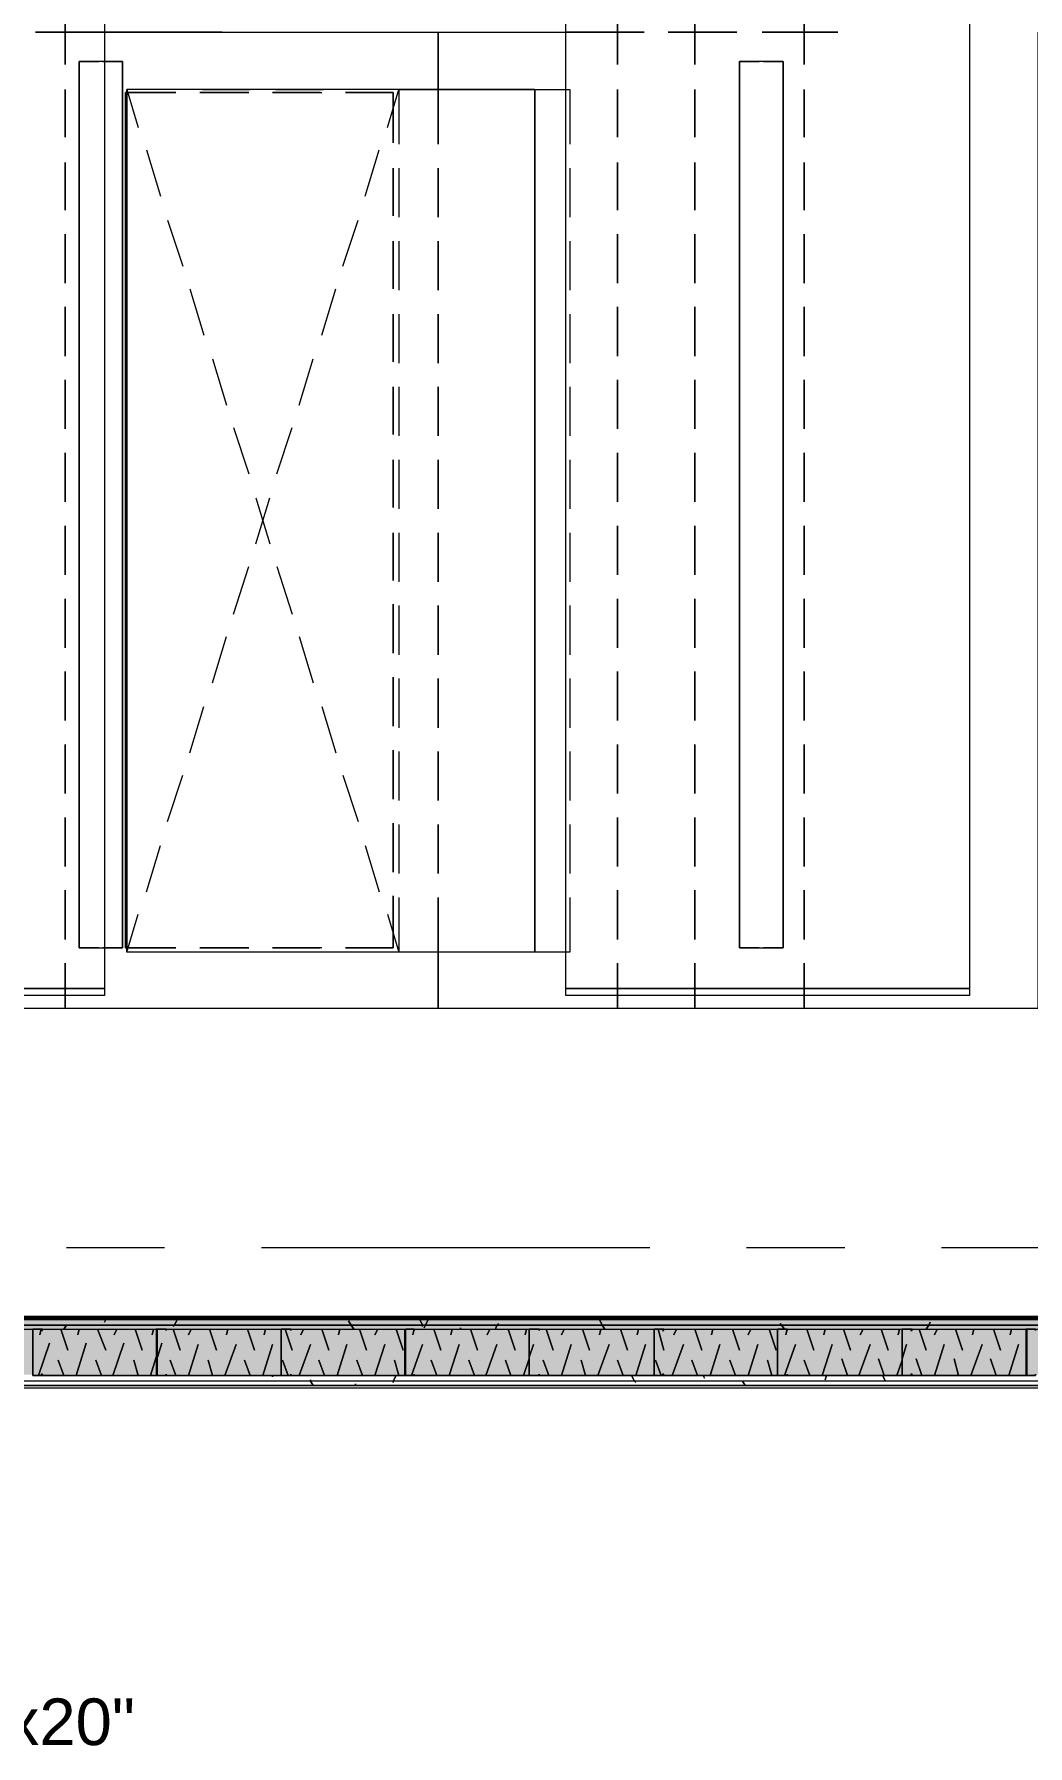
# Model space of a CAD drawing. Header units: metres. Extents: x 98 to 337, y -7 to 53.
# Drawn here: x 122.5 to 125.74, y 24.22 to 29.82 of the extents above; entities that cross this region are included whole.
import ezdxf

# ---------------------------------------------------------------- set-up
doc = ezdxf.new("R2010")
doc.units = ezdxf.units.M
doc.layers.add('HVAC - Ductos', color=5, linetype='Continuous', lineweight=0)
doc.layers.add('PDF_Text', color=7, linetype='Continuous', lineweight=0)
doc.layers.add('PDF_Geometry', color=7, linetype='Continuous', lineweight=0, true_color=0xaaaaaa)
doc.layers.add('PDF_Solid Fills', color=7, linetype='Continuous', lineweight=0, true_color=0xffffff)
doc.styles.add('PDF Helvetica', font='')
doc.styles.get('PDF Helvetica').set_extended_font_data('Helvetica')

msp = doc.modelspace()

# ---------------------------------------------------------------- hatches: boundary and pattern name
at = {"layer": 'PDF_Solid Fills', "lineweight": 0, "transparency": 33554559}
h = msp.add_hatch(color=256, dxfattribs=at)
h.paths.add_polyline_path([(129.2129, 25.5981), (129.2129, 25.6164), (119.8937, 25.6164), (119.8937, 25.5981)])
h.paths.add_polyline_path([(129.3961, 25.5981), (129.4145, 25.5981), (129.4145, 25.6164), (129.3961, 25.6164)])
for points in [[(125.7399, 25.4377), (129.4145, 25.4331), (129.4145, 25.5843), (119.7287, 25.5843), (119.7287, 25.4331), (122.8947, 25.4377), (122.8993, 25.4377), (125.7354, 25.4331), (125.7354, 25.4377)], [(123.7103, 25.4377), (129.4145, 25.4331), (129.4145, 25.5843), (119.7287, 25.5843), (119.7287, 25.4331), (123.7057, 25.4377)]]:
    msp.add_hatch(color=256, dxfattribs=at).paths.add_polyline_path(points)
h = msp.add_hatch(color=256, dxfattribs=at)
h.paths.add_polyline_path([(129.2266, 25.5843), (129.2266, 25.5981), (119.8799, 25.5981), (119.8799, 25.5843)])
h.paths.add_polyline_path([(129.3778, 25.5981), (129.3778, 25.5843), (129.4144, 25.5843), (129.4144, 25.5981)])

# ---------------------------------------------------------------- linework, layer by layer
at = {"layer": 'HVAC - Ductos', "lineweight": 0}
for points in [[(122.7252, 32.2781), (122.7252, 26.6977), (121.6072, 26.6977), (121.6072, 32.2781)], [(125.5521, 32.1361), (125.5521, 26.6977), (124.2325, 26.6977), (124.2325, 32.1361)], [(122.7985, 26.8305), (122.7939, 26.8305), (122.7939, 29.6253), (122.7985, 29.6253), (122.7939, 29.6253), (122.7939, 26.8305)], [(122.7985, 29.6253), (122.9588, 29.6253)], [(123.0367, 29.6253), (123.1971, 29.6253)], [(123.669, 29.6253), (123.669, 29.4604), (123.669, 29.6253), (123.5132, 29.6253)], [(123.669, 29.378), (123.669, 29.2222)], [(123.669, 29.1397), (123.669, 28.9839)], [(123.669, 28.9014), (123.669, 28.7456)], [(123.669, 28.6632), (123.669, 28.5074)], [(123.669, 28.4249), (123.669, 28.2692)], [(123.669, 28.1867), (123.669, 28.031)], [(123.669, 27.953), (123.669, 27.7927)], [(123.669, 27.7148), (123.669, 27.5544)], [(123.669, 27.4766), (123.669, 27.3162)], [(123.669, 27.2383), (123.669, 27.078)], [(123.669, 27), (123.669, 26.8305), (123.5132, 26.8305), (123.669, 26.8305)], [(123.8156, 26.9954), (123.8156, 26.8168)], [(122.9588, 26.8305), (122.7985, 26.8305)], [(123.1971, 26.8305), (123.0367, 26.8305)], [(121.6072, 26.6977), (122.7252, 26.6977), (122.7252, 26.6747), (121.6072, 26.6747)], [(124.2325, 26.6977), (125.5521, 26.6977), (125.5521, 26.6747), (124.2325, 26.6747)]]:
    msp.add_lwpolyline(points, close=True, dxfattribs=at)
for points in [[(122.5969, 29.9278), (122.5969, 29.8224), (122.5006, 29.8224), (122.5969, 29.8224), (122.5969, 29.717), (122.5969, 29.8224), (122.7252, 29.8224), (122.5969, 29.8224), (122.5969, 29.9461)], [(121.2728, 29.8224), (121.2728, 26.6335), (122.5969, 26.6335), (122.5969, 26.6747), (122.5969, 26.6335), (123.8156, 26.6335), (123.8156, 26.8168), (123.8156, 26.6335), (124.4021, 26.6335), (124.4021, 26.6747), (124.4021, 26.6335), (124.6541, 26.6335), (124.6541, 26.6747), (124.6541, 26.6335), (125.0114, 26.6335), (125.0114, 26.6747), (125.0114, 26.6335), (125.7766, 26.6335), (125.7766, 29.8224)], [(123.1101, 29.8224), (122.7252, 29.8224), (123.8156, 29.8224), (123.8156, 29.6345), (123.8156, 29.8224), (124.2325, 29.8224)], [(122.7985, 29.6345), (122.7985, 26.8168), (122.7985, 29.6345)], [(122.9634, 29.6345), (122.7985, 29.6345), (122.8352, 29.5108)], [(122.7985, 29.4558), (122.7985, 29.6345)], [(123.0459, 29.6345), (123.2017, 29.6345)], [(123.4308, 29.6253), (123.275, 29.6253), (123.4354, 29.6253)], [(123.2842, 29.6345), (123.4399, 29.6345)], [(123.6507, 29.5108), (123.6873, 29.6345), (123.5224, 29.6345)], [(123.6873, 29.6345), (123.6919, 29.6345), (123.7103, 29.6345), (123.7377, 29.6345), (123.7744, 29.6345), (123.8156, 29.6345), (123.8706, 29.6345), (123.9302, 29.6345), (123.9943, 29.6345), (124.063, 29.6345), (124.1318, 29.6345), (124.1318, 26.8168), (124.063, 26.8168), (123.9943, 26.8168), (123.9302, 26.8168), (123.8706, 26.8168), (123.8156, 26.8168), (123.7744, 26.8168), (123.7377, 26.8168), (123.7103, 26.8168), (123.6919, 26.8168), (123.6873, 26.8168)], [(123.6873, 29.6345), (123.6873, 29.4558)], [(122.8626, 29.4375), (122.9084, 29.2863)], [(123.5774, 29.2863), (123.6232, 29.4375)], [(122.7985, 29.2176), (122.7985, 29.378)], [(123.6873, 29.378), (123.6873, 29.2176)], [(122.9314, 29.2084), (122.9818, 29.0572)], [(123.504, 29.0572), (123.5545, 29.2084)], [(122.7985, 28.9793), (122.7985, 29.1397)], [(123.6873, 29.1397), (123.6873, 28.9793)], [(123.0047, 28.9839), (123.0504, 28.8327)], [(123.4354, 28.8327), (123.4812, 28.9839)], [(122.7985, 28.7411), (122.7985, 28.9014)], [(123.6873, 28.9014), (123.6873, 28.7411)], [(123.078, 28.7548), (123.1238, 28.6036)], [(123.362, 28.6036), (123.4078, 28.7548)], [(122.7985, 28.5029), (122.7985, 28.6632)], [(123.6873, 28.6632), (123.6873, 28.5029)], [(123.1467, 28.5303), (123.1971, 28.3791)], [(123.2887, 28.3791), (123.3391, 28.5303)], [(122.7985, 28.2646), (122.7985, 28.4249)], [(123.6873, 28.4249), (123.6873, 28.2646)], [(123.22, 28.3013), (123.2658, 28.15)], [(123.22, 28.15), (123.2658, 28.3013)], [(122.7985, 28.0264), (122.7985, 28.1867)], [(123.6873, 28.1867), (123.6873, 28.0264)], [(123.1467, 27.9209), (123.1971, 28.0767)], [(123.2887, 28.0767), (123.3391, 27.9209)], [(122.7985, 27.7881), (122.7985, 27.9485)], [(123.6873, 27.9485), (123.6873, 27.7881)], [(123.078, 27.6964), (123.1238, 27.8477)], [(123.362, 27.8477), (123.4078, 27.6964)], [(122.7985, 27.5498), (122.7985, 27.7102)], [(123.6873, 27.7102), (123.6873, 27.5498)], [(123.0047, 27.4674), (123.0504, 27.6186)], [(123.4354, 27.6186), (123.4812, 27.4674)], [(122.7985, 27.3116), (122.7985, 27.472)], [(123.6873, 27.472), (123.6873, 27.3116)], [(122.9314, 27.2429), (122.9818, 27.3941)], [(123.504, 27.3941), (123.5545, 27.2429)], [(122.7985, 27.0734), (122.7985, 27.2337)], [(123.6873, 27.2337), (123.6873, 27.0734)], [(122.8626, 27.0138), (122.9084, 27.165)], [(123.5774, 27.165), (123.6232, 27.0138)], [(122.7985, 26.9954), (122.7985, 26.8168), (122.8352, 26.9405)], [(123.6873, 26.9954), (123.6873, 26.8168)], [(123.6507, 26.9405), (123.6873, 26.8168), (123.5224, 26.8168)], [(124.1318, 26.8168), (124.008, 26.8168), (123.8889, 26.8168), (123.7652, 26.8168), (123.6507, 26.8168), (123.5361, 26.8168), (123.4308, 26.8168), (123.3299, 26.8168), (123.2337, 26.8168), (123.1467, 26.8168), (123.0688, 26.8168), (123.0001, 26.8168), (122.9405, 26.8168), (122.8901, 26.8168), (122.8489, 26.8168), (122.8214, 26.8168), (122.8031, 26.8168), (122.7985, 26.8168)], [(122.9634, 26.8168), (122.7985, 26.8168)], [(123.2017, 26.8168), (123.0459, 26.8168)], [(123.4354, 26.8305), (123.275, 26.8305), (123.4308, 26.8305)], [(123.4399, 26.8168), (123.2842, 26.8168)]]:
    msp.add_lwpolyline(points, dxfattribs=at)
at = {"layer": 'PDF_Geometry', "lineweight": 0}
for points in [[(117.7174, 25.401), (119.6967, 25.401), (129.4145, 25.401), (129.5244, 25.401), (129.5244, 25.5247), (129.4145, 25.5247), (129.4145, 25.6164), (129.4099, 25.6164), (129.4099, 32.2553), (129.4145, 32.2553), (129.4145, 35.3846), (129.4145, 35.6045), (119.6967, 35.6045), (117.7174, 35.6045)], [(129.5244, 25.4148), (129.5244, 25.5064), (129.5244, 25.401), (129.4145, 25.401), (129.4145, 25.4148), (119.7105, 25.4148), (119.7105, 25.4331), (120.0586, 25.4331), (119.7287, 25.4331), (119.7287, 25.5843), (119.8799, 25.5843), (129.3778, 25.5843), (129.4145, 25.5843), (129.4145, 25.4331), (129.4145, 25.4148), (119.7105, 25.4148), (119.7105, 25.4331), (119.7105, 25.6164), (119.7105, 35.3846), (119.7105, 35.5724), (119.7105, 35.5861), (129.4145, 35.5861)], [(119.8799, 32.3377), (119.8799, 32.4156), (119.8799, 32.3377), (119.8799, 32.2873), (119.8799, 25.6164), (119.8799, 25.5981), (119.8799, 25.5843), (129.2266, 25.5843), (129.2266, 25.5981), (129.2266, 25.6164), (129.2266, 32.2553), (129.2266, 32.2736), (129.2266, 32.2873), (126.0332, 32.2873), (125.9323, 32.2873), (125.882, 32.2873), (125.882, 32.5668), (125.882, 34.0101), (125.8637, 34.0101), (125.8499, 34.0101)], [(119.8937, 32.2736), (119.8937, 25.6164), (119.8937, 25.5981), (129.2129, 25.5981), (129.2129, 25.6164), (129.2129, 32.2553)], [(129.1945, 25.6164), (119.912, 25.6164), (119.9166, 25.6209), (129.1945, 25.6209), (119.9166, 25.6209), (119.912, 25.6164), (119.9166, 25.6209), (119.9211, 25.6255), (119.9166, 25.6209), (119.912, 25.6164), (119.9166, 25.6209), (119.9166, 32.2553), (119.9166, 25.6209), (119.912, 25.6164), (119.912, 32.2553), (119.912, 25.6164), (119.912, 32.2553), (119.912, 25.6164), (119.912, 32.2553), (119.912, 25.6164), (119.912, 32.2553)], [(129.1945, 32.2553), (129.1945, 25.6164), (119.912, 25.6164), (119.912, 32.2553)], [(124.6541, 29.9048), (124.6541, 29.8224), (124.567, 29.8224), (124.6541, 29.8224), (124.6541, 29.717), (124.6541, 29.8224), (124.7915, 29.8224), (124.6541, 29.8224), (124.6541, 29.9323)], [(125.0114, 29.9048), (125.0114, 29.8224), (125.1214, 29.8224), (125.0114, 29.8224), (125.0114, 29.717), (125.0114, 29.8224), (124.874, 29.8224), (125.0114, 29.8224), (125.0114, 29.9323)], [(124.4021, 29.914), (124.4021, 29.8224), (124.2325, 29.8224), (124.4021, 29.8224), (124.4021, 29.717), (124.4021, 29.8224), (124.4892, 29.8224), (124.4021, 29.8224), (124.4021, 29.9048)], [(122.7298, 29.7261), (122.7252, 29.7261), (122.7206, 29.7261), (122.7252, 29.7261), (122.7298, 29.7261), (122.7847, 29.7261), (122.6427, 29.7261), (122.6977, 29.7261), (122.7023, 29.7261), (122.7069, 29.7261), (122.7023, 29.7261), (122.6977, 29.7261)], [(122.7847, 26.8305), (122.7847, 29.7261), (122.7847, 26.8305)], [(124.8877, 29.7261), (124.8831, 29.7261), (124.8785, 29.7261), (124.8831, 29.7261), (124.8877, 29.7261), (124.9427, 29.7261), (124.8007, 29.7261), (124.8557, 29.7261), (124.8603, 29.7261), (124.8649, 29.7261), (124.8603, 29.7261), (124.8557, 29.7261)], [(124.9427, 26.8305), (124.9427, 29.7261), (124.9427, 26.8305)], [(124.1318, 29.6345), (124.008, 29.6345), (123.8889, 29.6345), (123.7652, 29.6345), (123.6507, 29.6345), (123.5361, 29.6345), (123.4308, 29.6345), (123.3299, 29.6345), (123.2337, 29.6345), (123.1467, 29.6345), (123.0688, 29.6345), (123.0001, 29.6345), (122.9405, 29.6345), (122.8901, 29.6345), (122.8489, 29.6345), (122.8214, 29.6345), (122.8031, 29.6345), (122.7985, 29.6345)], [(124.2325, 29.6345), (124.2463, 29.6345), (124.2463, 29.4558)], [(124.2463, 29.378), (124.2463, 29.2176)], [(124.2463, 29.1397), (124.2463, 28.9793)], [(124.2463, 28.9014), (124.2463, 28.7411)], [(124.2463, 28.6632), (124.2463, 28.5029)], [(124.2463, 28.4249), (124.2463, 28.2646)], [(122.6977, 26.8305), (122.7023, 26.8305), (122.7069, 26.8305), (122.7023, 26.8305), (122.6977, 26.8305), (122.6427, 26.8305), (122.7847, 26.8305), (122.7298, 26.8305), (122.7252, 26.8305), (122.7206, 26.8305), (122.7252, 26.8305), (122.7298, 26.8305)], [(124.8557, 26.8305), (124.8603, 26.8305), (124.8649, 26.8305), (124.8603, 26.8305), (124.8557, 26.8305), (124.8007, 26.8305), (124.9427, 26.8305), (124.8877, 26.8305), (124.8831, 26.8305), (124.8785, 26.8305), (124.8831, 26.8305), (124.8877, 26.8305)], [(122.9222, 25.85), (122.6015, 25.85)], [(124.5074, 25.85), (123.2383, 25.85)], [(125.1443, 25.85), (124.8236, 25.85)], [(126.7296, 25.85), (125.4605, 25.85)], [(117.7174, 25.5064), (117.7174, 25.4148), (117.7174, 25.5064), (117.7174, 25.6164), (117.7174, 25.4148), (117.7174, 25.401), (117.7174, 25.4148), (119.6967, 25.4148), (119.6967, 25.401), (129.4145, 25.401), (129.4145, 25.3919), (119.6875, 25.3919), (119.6967, 25.401), (119.6967, 25.4148), (119.6967, 25.5064)], [(129.1945, 25.6164), (119.912, 25.6164), (129.1945, 25.6164)], [(129.1945, 25.6164), (119.912, 25.6164), (129.19, 25.6164), (119.912, 25.6164), (129.1945, 25.6164)], [(119.6967, 25.401), (129.4145, 25.401), (129.4145, 25.4148), (129.4145, 25.4331), (129.0158, 25.4331)], [(119.6967, 25.401), (129.4145, 25.401), (119.6967, 25.401)], [(122.8993, 25.4331), (122.519, 25.4331)], [(123.3025, 25.4331), (122.9268, 25.4331)], [(123.7103, 25.4331), (123.3345, 25.4331)], [(124.1134, 25.4331), (123.7377, 25.4331)], [(124.5212, 25.4331), (124.1455, 25.4331)], [(124.929, 25.4331), (124.5487, 25.4331)], [(125.3322, 25.4331), (124.9565, 25.4331)], [(125.7399, 25.4331), (125.3643, 25.4331)]]:
    msp.add_lwpolyline(points, dxfattribs=at)
for points in [[(129.1854, 25.6255), (119.9211, 25.6255), (119.9211, 32.2461), (119.9211, 25.6255), (119.9211, 32.2461), (119.9211, 25.6255), (129.1854, 25.6255), (119.9211, 25.6255), (119.9166, 25.6209), (119.912, 25.6164), (119.9166, 25.6209), (119.9211, 25.6255)], [(122.6427, 26.8305), (122.6427, 29.7261)], [(124.8007, 26.8305), (124.8007, 29.7261)], [(122.5969, 29.6345), (122.5969, 29.4787)], [(123.8156, 29.6345), (123.8156, 29.4558)], [(124.4021, 29.4787), (124.4021, 29.6345)], [(124.6541, 29.6345), (124.6541, 29.4787)], [(125.0114, 29.6345), (125.0114, 29.4787)], [(122.5969, 29.3963), (122.5969, 29.2405)], [(123.8156, 29.378), (123.8156, 29.2176)], [(124.4021, 29.2405), (124.4021, 29.3963)], [(124.6541, 29.3963), (124.6541, 29.2405)], [(125.0114, 29.3963), (125.0114, 29.2405)], [(122.5969, 29.1626), (122.5969, 29.0023)], [(123.8156, 29.1397), (123.8156, 28.9793)], [(124.4021, 29.0023), (124.4021, 29.1626)], [(124.6541, 29.1626), (124.6541, 29.0023)], [(125.0114, 29.1626), (125.0114, 29.0023)], [(122.5969, 28.9243), (122.5969, 28.764)], [(124.4021, 28.764), (124.4021, 28.9243)], [(124.6541, 28.9243), (124.6541, 28.764)], [(125.0114, 28.9243), (125.0114, 28.764)], [(123.8156, 28.9014), (123.8156, 28.7411)], [(122.5969, 28.6861), (122.5969, 28.5257)], [(123.8156, 28.6632), (123.8156, 28.5029)], [(124.4021, 28.5257), (124.4021, 28.6861)], [(124.6541, 28.6861), (124.6541, 28.5257)], [(125.0114, 28.6861), (125.0114, 28.5257)], [(122.5969, 28.4479), (122.5969, 28.2875)], [(123.8156, 28.4249), (123.8156, 28.2646)], [(124.4021, 28.2875), (124.4021, 28.4479)], [(124.6541, 28.4479), (124.6541, 28.2875)], [(125.0114, 28.4479), (125.0114, 28.2875)], [(119.6875, 25.401), (119.6875, 25.3919), (119.6967, 25.401), (119.6967, 25.4148), (119.6967, 25.6164), (119.6967, 25.5064), (119.6967, 25.4148), (119.6967, 25.401), (129.4145, 25.401), (130.2896, 25.401), (130.2896, 25.3919), (129.4145, 25.3919), (119.6875, 25.3919)], [(129.4145, 25.5981), (129.4145, 25.6164), (129.3778, 25.6164), (119.8937, 25.6164), (119.8937, 25.5981), (129.3778, 25.5981)], [(129.4145, 25.6164), (129.3778, 25.6164), (119.912, 25.6164), (129.3778, 25.6164)], [(129.4145, 25.5843), (129.4145, 25.5981), (129.3778, 25.5981), (119.8799, 25.5981), (119.8799, 25.5843), (129.3778, 25.5843)], [(122.5236, 25.5843), (122.4915, 25.5843), (122.4915, 25.5797), (122.4915, 25.4331), (122.5236, 25.4331), (122.5236, 25.4377), (122.519, 25.4377), (122.519, 25.4331), (122.4915, 25.4331), (122.4915, 25.5797), (122.4915, 25.5843), (122.519, 25.5843), (122.519, 25.5797), (122.5236, 25.5797)], [(122.9268, 25.5843), (122.8993, 25.5843), (122.8947, 25.5843), (122.8947, 25.5797), (122.8947, 25.4331), (122.8993, 25.4331), (122.9268, 25.4331), (122.9268, 25.4377), (122.9268, 25.4331), (122.8993, 25.4331), (122.8993, 25.5797), (122.8993, 25.5843), (122.9268, 25.5843), (122.9268, 25.5797)], [(123.3345, 25.5843), (123.3025, 25.5843), (123.3025, 25.5797), (123.3025, 25.4331), (123.3345, 25.4331), (123.3345, 25.4377), (123.3345, 25.4331), (123.3025, 25.4331), (123.3025, 25.5797), (123.3025, 25.5843), (123.3345, 25.5843), (123.3345, 25.5797)], [(123.7377, 25.5843), (123.7103, 25.5843), (123.7057, 25.5797), (123.7057, 25.4331), (123.7103, 25.4331), (123.7377, 25.4331), (123.7377, 25.4377), (123.7377, 25.4331), (123.7103, 25.4331), (123.7103, 25.5797), (123.7103, 25.5843), (123.7377, 25.5843), (123.7377, 25.5797)], [(124.1455, 25.5843), (124.1134, 25.5843), (124.1134, 25.5797), (124.1134, 25.4331), (124.1455, 25.4331), (124.1455, 25.4377), (124.1455, 25.4331), (124.1134, 25.4331), (124.1134, 25.5797), (124.1134, 25.5843), (124.1455, 25.5843), (124.1455, 25.5797)], [(124.5533, 25.5843), (124.5212, 25.5843), (124.5212, 25.5797), (124.5212, 25.4331), (124.5533, 25.4331), (124.5533, 25.4377), (124.5487, 25.4377), (124.5487, 25.4331), (124.5212, 25.4331), (124.5212, 25.5797), (124.5212, 25.5843), (124.5487, 25.5843), (124.5487, 25.5797), (124.5533, 25.5797)], [(124.9565, 25.5843), (124.929, 25.5843), (124.9244, 25.5843), (124.9244, 25.5797), (124.9244, 25.4331), (124.929, 25.4331), (124.9565, 25.4331), (124.9565, 25.4377), (124.9565, 25.4331), (124.929, 25.4331), (124.9244, 25.4331), (124.9244, 25.5797), (124.9244, 25.5843), (124.929, 25.5843), (124.9565, 25.5843), (124.9565, 25.5797)], [(125.3643, 25.5843), (125.3322, 25.5843), (125.3322, 25.5797), (125.3322, 25.4331), (125.3643, 25.4331), (125.3643, 25.4377), (125.3597, 25.4377), (125.3597, 25.4331), (125.3322, 25.4331), (125.3322, 25.5797), (125.3322, 25.5843), (125.3597, 25.5843), (125.3597, 25.5797), (125.3643, 25.5797)], [(125.7674, 25.5843), (125.7399, 25.5843), (125.7354, 25.5843), (125.7354, 25.5797), (125.7354, 25.4331), (125.7399, 25.4331), (125.7674, 25.4331), (125.7674, 25.4377), (125.7674, 25.4331), (125.7399, 25.4331), (125.7399, 25.5797), (125.7399, 25.5843), (125.7674, 25.5843), (125.7674, 25.5797)], [(129.4145, 25.401), (129.4145, 25.4148), (119.6967, 25.4148), (119.6967, 25.401)], [(122.8993, 25.4331), (122.519, 25.4331)], [(123.3025, 25.4331), (122.9268, 25.4331)], [(123.7103, 25.4331), (123.3345, 25.4331)], [(124.1134, 25.4331), (123.7377, 25.4331)], [(124.5212, 25.4331), (124.1455, 25.4331)], [(124.929, 25.4331), (124.5487, 25.4331)], [(125.3322, 25.4331), (124.9565, 25.4331)], [(125.7399, 25.4331), (125.3643, 25.4331)]]:
    msp.add_lwpolyline(points, close=True, dxfattribs=at)
at = {"layer": 'PDF_Geometry', "color": 7, "lineweight": 0}
for points in [[(124.2325, 26.8168), (124.1318, 26.8168), (124.1318, 29.6345), (124.2325, 29.6345)], [(124.2463, 28.1867), (124.2463, 28.0264)], [(124.2463, 27.9485), (124.2463, 27.7881)], [(124.2463, 27.7102), (124.2463, 27.5498)], [(124.2463, 27.472), (124.2463, 27.3116)], [(124.2463, 27.2337), (124.2463, 27.0734)], [(124.2463, 26.9954), (124.2463, 26.8168), (124.2325, 26.8168)]]:
    msp.add_lwpolyline(points, dxfattribs=at)
for points in [[(122.5969, 28.2096), (122.5969, 28.0492)], [(123.8156, 28.1867), (123.8156, 28.0264)], [(124.4021, 28.0492), (124.4021, 28.2096)], [(124.6541, 28.2096), (124.6541, 28.0492)], [(125.0114, 28.2096), (125.0114, 28.0492)], [(122.5969, 27.9713), (122.5969, 27.811)], [(124.4021, 27.811), (124.4021, 27.9713)], [(124.6541, 27.9713), (124.6541, 27.811)], [(125.0114, 27.9713), (125.0114, 27.811)], [(123.8156, 27.9485), (123.8156, 27.7881)], [(122.5969, 27.7331), (122.5969, 27.5728)], [(123.8156, 27.7102), (123.8156, 27.5498)], [(124.4021, 27.5728), (124.4021, 27.7331)], [(124.6541, 27.7331), (124.6541, 27.5728)], [(125.0114, 27.7331), (125.0114, 27.5728)], [(122.5969, 27.4949), (122.5969, 27.3345)], [(123.8156, 27.472), (123.8156, 27.3116)], [(124.4021, 27.3345), (124.4021, 27.4949)], [(124.6541, 27.4949), (124.6541, 27.3345)], [(125.0114, 27.4949), (125.0114, 27.3345)], [(122.5969, 27.2566), (122.5969, 27.0962)], [(124.4021, 27.0962), (124.4021, 27.2566)], [(124.6541, 27.2566), (124.6541, 27.0962)], [(125.0114, 27.2566), (125.0114, 27.0962)], [(123.8156, 27.2337), (123.8156, 27.0734)], [(122.5969, 27.0184), (122.5969, 26.858)], [(124.4021, 26.858), (124.4021, 27.0184)], [(124.6541, 27.0184), (124.6541, 26.858)], [(125.0114, 27.0184), (125.0114, 26.858)], [(122.5969, 26.7801), (122.5969, 26.6747)], [(124.4021, 26.6747), (124.4021, 26.7801)], [(124.6541, 26.7801), (124.6541, 26.6747)], [(125.0114, 26.7801), (125.0114, 26.6747)]]:
    msp.add_lwpolyline(points, close=True, dxfattribs=at)
at = {"layer": 'PDF_Geometry', "color": 254, "lineweight": 0, "true_color": 0xeaeaea}
for points in [[(122.7252, 25.6072), (122.7298, 25.6164)], [(122.9496, 25.5935), (122.9542, 25.5981), (122.9634, 25.6164), (122.9542, 25.5981)], [(123.7652, 25.5981), (123.7652, 25.5935), (123.7652, 25.5981), (123.7561, 25.6164)], [(123.7698, 25.5889), (123.7744, 25.5981), (123.7835, 25.6164), (123.7744, 25.5981)], [(124.3517, 25.5981), (124.3609, 25.5843), (124.3517, 25.5981), (124.3425, 25.6164)], [(122.5923, 25.5843), (122.6015, 25.5981)], [(123.5316, 25.5981), (123.5407, 25.5843), (123.5316, 25.5981), (123.5224, 25.6118)], [(123.8889, 25.5889), (123.8889, 25.5843)], [(124.0034, 25.5843), (124.008, 25.5981), (124.0126, 25.6026), (124.008, 25.5981)], [(124.9381, 25.5981), (124.9473, 25.5843), (124.9381, 25.5981), (124.9336, 25.6026)], [(125.4101, 25.5843), (125.4192, 25.5981), (125.4238, 25.6072), (125.4192, 25.5981)], [(123.275, 25.4331), (123.275, 25.4285)], [(123.3987, 25.4194), (123.3987, 25.4148), (123.4078, 25.401), (123.3987, 25.4148)], [(123.5453, 25.401), (123.5453, 25.4056)], [(123.669, 25.4148), (123.6782, 25.4331), (123.669, 25.4148), (123.669, 25.4102)], [(124.4479, 25.4331), (124.4571, 25.4148), (124.4616, 25.4102), (124.4571, 25.4148)], [(124.6816, 25.4331), (124.6861, 25.424)], [(124.8099, 25.4148), (124.819, 25.401)], [(125.0802, 25.4194), (125.0848, 25.4331)], [(125.268, 25.4331), (125.2772, 25.4148)]]:
    msp.add_lwpolyline(points, close=True, dxfattribs=at)
at = {"layer": 'PDF_Geometry', "color": 254, "lineweight": 0, "true_color": 0xd2d2d2}
for points in [[(122.519, 25.5843), (122.5144, 25.566)], [(122.5831, 25.5843), (122.6061, 25.5156)], [(122.6427, 25.5843), (122.6381, 25.566)], [(122.7023, 25.5843), (122.7298, 25.5156)], [(122.7664, 25.5843), (122.7573, 25.566)], [(122.826, 25.5843), (122.8489, 25.5156)], [(122.8856, 25.5843), (122.881, 25.566)], [(122.9496, 25.5843), (122.9726, 25.5156)], [(123.0093, 25.5843), (123.0001, 25.566)], [(123.0688, 25.5843), (123.0917, 25.5156)], [(123.1283, 25.5843), (123.1238, 25.566)], [(123.1925, 25.5843), (123.2154, 25.5156)], [(123.2521, 25.5843), (123.2475, 25.566)], [(123.3162, 25.5843), (123.3391, 25.5156)], [(123.3758, 25.5843), (123.3666, 25.566)], [(123.4354, 25.5843), (123.4582, 25.5156)], [(123.4949, 25.5843), (123.4903, 25.566)], [(123.5591, 25.5843), (123.582, 25.5156)], [(123.6186, 25.5843), (123.6094, 25.566)], [(123.6782, 25.5843), (123.7011, 25.5156)], [(123.7377, 25.5843), (123.7331, 25.566)], [(123.8019, 25.5843), (123.8248, 25.5156)], [(123.8614, 25.5843), (123.8569, 25.566)], [(123.921, 25.5843), (123.9439, 25.5156)], [(123.9852, 25.5843), (123.976, 25.566)], [(124.0447, 25.5843), (124.0676, 25.5156)], [(124.1043, 25.5843), (124.0997, 25.566)], [(124.1684, 25.5843), (124.1913, 25.5156)], [(124.228, 25.5843), (124.2188, 25.566)], [(124.2875, 25.5843), (124.3105, 25.5156)], [(124.3471, 25.5843), (124.3425, 25.566)], [(124.4112, 25.5843), (124.4341, 25.5156)], [(124.4708, 25.5843), (124.4662, 25.566)], [(124.535, 25.5843), (124.5533, 25.5156)], [(124.5945, 25.5843), (124.5854, 25.566)], [(124.6541, 25.5843), (124.677, 25.5156)], [(124.7136, 25.5843), (124.709, 25.566)], [(124.7778, 25.5843), (124.8007, 25.5156)], [(124.8373, 25.5843), (124.8282, 25.566)], [(124.8969, 25.5843), (124.9198, 25.5156)], [(124.9565, 25.5843), (124.9519, 25.566)], [(125.0206, 25.5843), (125.0435, 25.5156)], [(125.0802, 25.5843), (125.0756, 25.566)], [(125.1398, 25.5843), (125.1626, 25.5156)], [(125.2039, 25.5843), (125.1947, 25.566)], [(125.2634, 25.5843), (125.2863, 25.5156)], [(125.323, 25.5843), (125.3184, 25.566)], [(125.3871, 25.5843), (125.4101, 25.5156)], [(125.4467, 25.5843), (125.4375, 25.566)], [(125.5063, 25.5843), (125.5291, 25.5156)], [(125.5658, 25.5843), (125.5612, 25.566)], [(125.63, 25.5843), (125.6529, 25.5156)], [(125.6896, 25.5843), (125.685, 25.566)], [(122.5465, 25.5385), (122.5098, 25.4331)], [(122.6656, 25.5385), (122.6335, 25.4331)], [(122.7893, 25.5385), (122.7527, 25.4331)], [(122.913, 25.5385), (122.8993, 25.4927)], [(123.0322, 25.5339), (123.0001, 25.4331)], [(123.1559, 25.5339), (123.1192, 25.4331)], [(123.275, 25.5339), (123.2429, 25.4331)], [(123.3987, 25.5339), (123.362, 25.4331)], [(123.5178, 25.5339), (123.4858, 25.4331)], [(123.6415, 25.5339), (123.6094, 25.4331)], [(123.7652, 25.5339), (123.7285, 25.4331)], [(123.8843, 25.5339), (123.8523, 25.4331)], [(124.008, 25.5339), (123.9714, 25.4331)], [(124.1272, 25.5339), (124.1134, 25.4927)], [(124.2509, 25.5339), (124.2188, 25.4331)], [(124.3746, 25.5339), (124.3379, 25.4331)], [(124.4937, 25.5339), (124.4616, 25.4331)], [(124.6174, 25.5339), (124.5808, 25.4331)], [(124.7365, 25.5339), (124.7044, 25.4331)], [(124.8603, 25.5339), (124.8282, 25.4331)], [(124.9839, 25.5339), (124.9473, 25.4331)], [(125.1031, 25.5339), (125.071, 25.4331)], [(125.2268, 25.5339), (125.1901, 25.4331)], [(125.3459, 25.5339), (125.3322, 25.4881)], [(125.4696, 25.5339), (125.4375, 25.4331)], [(125.5933, 25.5339), (125.5567, 25.4331)], [(125.7124, 25.5339), (125.6804, 25.4331)], [(122.574, 25.4835), (122.5923, 25.4331)], [(122.6977, 25.4835), (122.716, 25.4331)], [(122.8214, 25.4835), (122.8352, 25.4331)], [(122.8947, 25.4927), (122.8764, 25.4331)], [(122.9405, 25.4835), (122.9588, 25.4331)], [(123.0642, 25.4835), (123.078, 25.4331)], [(123.1833, 25.4835), (123.2017, 25.4331)], [(123.4262, 25.4835), (123.4445, 25.4331)], [(123.5499, 25.4835), (123.5682, 25.4331)], [(123.6736, 25.4835), (123.6873, 25.4331)], [(123.7927, 25.4835), (123.8111, 25.4331)], [(123.9164, 25.4835), (123.9348, 25.4331)], [(124.0356, 25.4835), (124.0538, 25.4331)], [(124.1134, 25.4881), (124.0951, 25.4331)], [(124.1592, 25.4835), (124.1776, 25.4331)], [(124.2829, 25.4835), (124.2967, 25.4331)], [(124.4021, 25.4835), (124.4204, 25.4331)], [(124.5258, 25.4835), (124.5441, 25.4331)], [(124.6449, 25.4835), (124.6632, 25.4331)], [(124.7686, 25.4835), (124.7869, 25.4331)], [(124.8923, 25.4835), (124.9061, 25.4331)], [(125.0114, 25.4835), (125.0298, 25.4331)], [(125.1352, 25.4881), (125.1534, 25.4331)], [(125.2542, 25.4881), (125.2726, 25.4331)], [(125.3322, 25.4835), (125.3139, 25.4331)], [(125.378, 25.4881), (125.3963, 25.4331)], [(125.5017, 25.4881), (125.5154, 25.4331)], [(125.6208, 25.4881), (125.6392, 25.4331)]]:
    msp.add_lwpolyline(points, close=True, dxfattribs=at)
for points in [[(122.8947, 25.5018), (122.8993, 25.5018)], [(123.3253, 25.4331), (123.3071, 25.4835), (123.3253, 25.4331), (123.3299, 25.4331)], [(125.7354, 25.4514), (125.7399, 25.4514)], [(125.3367, 25.4331), (125.3413, 25.4331)]]:
    msp.add_lwpolyline(points, dxfattribs=at)

# ---------------------------------------------------------------- texts
at = {"layer": 'PDF_Text', "lineweight": 0, "insert": (121.2919, 24.3006), "char_height": 0.152415, "attachment_point": 4, "style": 'PDF Helvetica'}
msp.add_mtext('34"x20"-28"x20"', dxfattribs=at)

doc.saveas('drawing.dxf')
